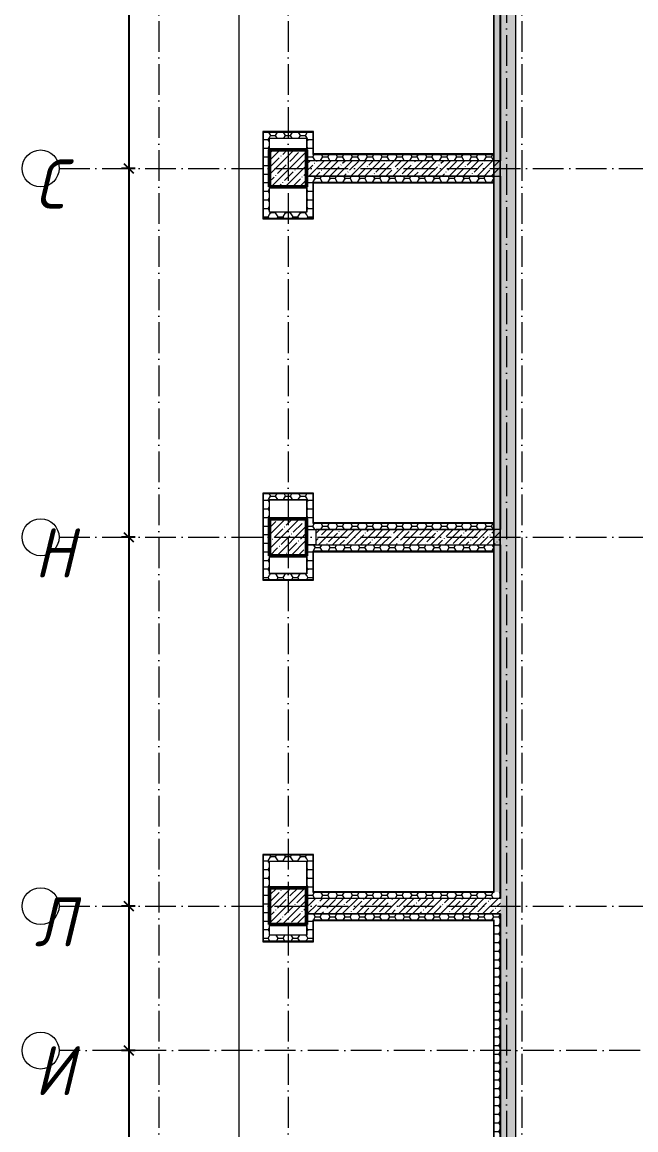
# Model space of a CAD drawing. Header units: millimetres. Extents: x -356862 to 418287, y 0 to 839748.
# Drawn here: x -284025 to -274049, y 474058 to 492077 of the extents above; entities that cross this region are included whole.
import ezdxf

# ---------------------------------------------------------------- set-up
doc = ezdxf.new("R2010")
doc.units = ezdxf.units.MM
doc.linetypes.add('50_200_ШТРИХ_1Т_ш5_п1_п1_', pattern=[700, 500, -100, 0, -100])
for name, color, linetype, lineweight in [('A-____-____-DIMS', 7, 'Continuous', 9), ('A-FLOR-____-OTLN', 7, 'Continuous', 9), ('A-WALL-____-MCUT', 7, 'Continuous', 13), ('A-WALL-____-MCUT-1', 7, 'Continuous', 9), ('A-WALL-____-MCUT-3', 7, 'Continuous', 9), ('A-WALL-____-PATT-1', 7, 'Continuous', 9), ('A-WALL-FNSH-MCUT-1', 7, 'Continuous', 9), ('S-COLS-____-MCUT', 7, 'Continuous', 50), ('S-COLS-____-OTLN', 7, 'Continuous', 9), ('S-GRID-____-IDEN', 7, 'Continuous', 9), ('S-GRID-____-OTLN-1', 7, '50_200_ШТРИХ_1Т_ш5_п1_п1_', 9)]:
    doc.layers.add(name, color=color, linetype=linetype, lineweight=lineweight)
doc.styles.add('ISOCPEUR_I', font='isocpeui.ttf', dxfattribs={"width": 0.9, "height": 2.5})
doc.dimstyles.new('ISO-2_5_0_9К_БОЛЬШОЙ_ОСИ', dxfattribs={"dimscale": 304.8, "dimtxt": 248.995294, "dimasz": 0.492126, "dimexe": 0.393701, "dimexo": 0, "dimgap": 0, "dimtad": 1, "dimdec": 0, "dimzin": 0, "dimdsep": 46, "dimtxsty": 'ISOCPEUR_I', "dimblk1": 'OBLIQUE', "dimblk2": 'OBLIQUE', "dimsah": 1, "dimcen": 0.09, "dimdle": 0.393701, "dimazin": 0, "dimtfac": 1, "dimtdec": 4, "dimtix": 1, "dimtmove": 0, "dimatfit": 3, "dimfxl": 1, "dimtvp": 1, "dimtolj": 1, "dimtzin": 0, "dimarcsym": 2})
pattern_1 = [(45, (-350751.34, 459015.94), (-114.04925, 114.04925), []), (45, (-350637.3, 459015.94), (-114.04925, 114.04925), [201.612, -40.322, 3.353, -36.97])]
pattern_2 = [(0, (-350751.34, 459015.94), (120.968, 69.841), [80.645, -161.29]), (120, (-350751.34, 459015.94), (-120.96808, 69.84086), [80.645, -161.29]), (60, (-350751.34, 459015.94), (-8e-05, 139.68186), [0, -161.29, 80.645, 0])]

# ---------------------------------------------------------------- blocks, each defined once
blk = doc.blocks.new('BSC_Колонна _Прямоугольная - 600х600-V9-АР1_Кладочный план подвала в осях 1-64_А-ГГ')
at = {"layer": 'S-COLS-____-OTLN'}
h = blk.add_hatch(dxfattribs=at)
h.set_pattern_fill('FP_18', color=256, style=0, pattern_type=2)
h.set_pattern_definition([(45, (-71050, -30681.04), (-114.04925, 114.04925), []), (45, (-70935.95, -30681.04), (-114.04925, 114.04925), [201.613, -40.323, 3.353, -36.97])])
h.paths.add_polyline_path([(-300, -300), (300, -300), (300, 300), (-300, 300), (-300, 154)], flags=0)
at = {"layer": 'S-COLS-____-MCUT'}
for p, q in [((300, 300), (-300, 300)), ((-300, 300), (-300, -300)), ((300, -300), (300, 300)), ((-300, -300), (300, -300))]:
    blk.add_line(p, q, dxfattribs=at)
blk = doc.blocks.new('BSC_Колонна _Прямоугольная - 600х600-V10-АР1_Кладочный план подвала в осях 1-64_А-ГГ')
at = {"layer": 'S-COLS-____-OTLN'}
h = blk.add_hatch(dxfattribs=at)
h.set_pattern_fill('FP_19', color=256, style=0, pattern_type=2)
h.set_pattern_definition([(45, (-71050, -24681.04), (-114.04925, 114.04925), []), (45, (-70935.95, -24681.04), (-114.04925, 114.04925), [201.613, -40.323, 3.353, -36.97])])
h.paths.add_polyline_path([(-300, -300), (300, -300), (300, 300), (-300, 300), (-300, 134)], flags=0)
at = {"layer": 'S-COLS-____-MCUT'}
for p, q in [((300, 300), (-300, 300)), ((-300, 300), (-300, -300)), ((300, -300), (300, 300)), ((-300, -300), (300, -300))]:
    blk.add_line(p, q, dxfattribs=at)
blk = doc.blocks.new('BSC_Колонна _Прямоугольная - 600х600-V11-АР1_Кладочный план подвала в осях 1-64_А-ГГ')
at = {"layer": 'S-COLS-____-OTLN'}
h = blk.add_hatch(dxfattribs=at)
h.set_pattern_fill('FP_20', color=256, style=0, pattern_type=2)
h.set_pattern_definition([(45, (-71050, -18681.04), (-114.04925, 114.04925), []), (45, (-70935.95, -18681.04), (-114.04925, 114.04925), [201.613, -40.323, 3.353, -36.97])])
h.paths.add_polyline_path([(-300, -300), (300, -300), (300, 300), (-300, 300), (-300, 114)], flags=0)
at = {"layer": 'S-COLS-____-MCUT'}
for p, q in [((300, 300), (-300, 300)), ((-300, 300), (-300, -300)), ((300, -300), (300, 300)), ((-300, -300), (300, -300))]:
    blk.add_line(p, q, dxfattribs=at)
blk = doc.blocks.new('Ось сетки - Круг_Ø6_00__ISO-2_5_0_9K_-25732049-АР1_Кладочный план подвала в осях 1-64_А-ГГ')
at = {"layer": 'S-GRID-____-IDEN'}
blk.add_circle((0, 0), 3, dxfattribs=at)
blk = doc.blocks.new('_Oblique')
at = {"color": 0, "linetype": 'ByBlock', "lineweight": -2}
blk.add_line((-0.5, -0.5), (0.5, 0.5), dxfattribs=at)
blk = doc.blocks.new('*D8093')
at = {"layer": 'A-____-____-DIMS', "color": 0, "lineweight": -2, "transparency": 16777216}
for p, q in [((-282291, 495817), (-282291, 489577)), ((-282185, 495697), (-282411, 495697)), ((-282185, 489697), (-282411, 489697))]:
    blk.add_line(p, q, dxfattribs=at)
at = {"layer": 'Defpoints', "color": 0, "transparency": 16777216}
for p in [(-282185, 495697), (-282291, 489697), (-282185, 489697)]:
    blk.add_point(p, dxfattribs=at)
at = {"layer": 'A-____-____-DIMS', "color": 0, "lineweight": -2, "transparency": 16777216, "xscale": 150, "yscale": 150, "zscale": 150}
for p, rotation in [((-282291, 495697), 90), ((-282291, 489697), 270)]:
    blk.add_blockref('_Oblique', p, dxfattribs=dict(at, rotation=rotation))
at = {"layer": 'A-____-____-DIMS', "color": 0, "transparency": 16777216, "insert": (-282292, 492697), "char_height": 2.5, "width": 758.48, "attachment_point": 5, "rotation": 90, "style": 'ISOCPEUR_I'}
blk.add_mtext('\\A1;6000', dxfattribs=at)
blk = doc.blocks.new('*D8094')
at = {"layer": 'A-____-____-DIMS', "color": 0, "lineweight": -2, "transparency": 16777216}
for p, q in [((-282291, 489817), (-282291, 483577)), ((-282185, 489697), (-282411, 489697)), ((-282185, 483697), (-282411, 483697))]:
    blk.add_line(p, q, dxfattribs=at)
at = {"layer": 'Defpoints', "color": 0, "transparency": 16777216}
for p in [(-282185, 489697), (-282291, 483697), (-282185, 483697)]:
    blk.add_point(p, dxfattribs=at)
at = {"layer": 'A-____-____-DIMS', "color": 0, "lineweight": -2, "transparency": 16777216, "xscale": 150, "yscale": 150, "zscale": 150}
for p, rotation in [((-282291, 489697), 90), ((-282291, 483697), 270)]:
    blk.add_blockref('_Oblique', p, dxfattribs=dict(at, rotation=rotation))
at = {"layer": 'A-____-____-DIMS', "color": 0, "transparency": 16777216, "insert": (-282292, 486697), "char_height": 2.5, "width": 758.48, "attachment_point": 5, "rotation": 90, "style": 'ISOCPEUR_I'}
blk.add_mtext('\\A1;6000', dxfattribs=at)
blk = doc.blocks.new('*D8095')
at = {"layer": 'A-____-____-DIMS', "color": 0, "lineweight": -2, "transparency": 16777216}
for p, q in [((-282291, 483817), (-282291, 477577)), ((-282185, 483697), (-282411, 483697)), ((-282185, 477697), (-282411, 477697))]:
    blk.add_line(p, q, dxfattribs=at)
at = {"layer": 'Defpoints', "color": 0, "transparency": 16777216}
for p in [(-282185, 483697), (-282291, 477697), (-282185, 477697)]:
    blk.add_point(p, dxfattribs=at)
at = {"layer": 'A-____-____-DIMS', "color": 0, "lineweight": -2, "transparency": 16777216, "xscale": 150, "yscale": 150, "zscale": 150}
for p, rotation in [((-282291, 483697), 90), ((-282291, 477697), 270)]:
    blk.add_blockref('_Oblique', p, dxfattribs=dict(at, rotation=rotation))
at = {"layer": 'A-____-____-DIMS', "color": 0, "transparency": 16777216, "insert": (-282292, 480697), "char_height": 2.5, "width": 758.48, "attachment_point": 5, "rotation": 90, "style": 'ISOCPEUR_I'}
blk.add_mtext('\\A1;6000', dxfattribs=at)
blk = doc.blocks.new('*D8096')
at = {"layer": 'A-____-____-DIMS', "color": 0, "lineweight": -2, "transparency": 16777216}
for p, q in [((-282185, 477697), (-282411, 477697)), ((-282291, 477817), (-282291, 475227)), ((-282185, 475347), (-282411, 475347))]:
    blk.add_line(p, q, dxfattribs=at)
at = {"layer": 'Defpoints', "color": 0, "transparency": 16777216}
for p in [(-282185, 477697), (-282291, 475347), (-282185, 475347)]:
    blk.add_point(p, dxfattribs=at)
at = {"layer": 'A-____-____-DIMS', "color": 0, "lineweight": -2, "transparency": 16777216, "xscale": 150, "yscale": 150, "zscale": 150}
for p, rotation in [((-282291, 477697), 90), ((-282291, 475347), 270)]:
    blk.add_blockref('_Oblique', p, dxfattribs=dict(at, rotation=rotation))
at = {"layer": 'A-____-____-DIMS', "color": 0, "transparency": 16777216, "insert": (-282292, 476522), "char_height": 2.5, "width": 758.48, "attachment_point": 5, "rotation": 90, "style": 'ISOCPEUR_I'}
blk.add_mtext('\\A1;2350', dxfattribs=at)
blk = doc.blocks.new('*D8097')
at = {"layer": 'A-____-____-DIMS', "color": 0, "lineweight": -2, "transparency": 16777216}
for p, q in [((-282185, 475347), (-282411, 475347)), ((-282291, 475467), (-282291, 471327)), ((-282185, 471447), (-282411, 471447))]:
    blk.add_line(p, q, dxfattribs=at)
at = {"layer": 'Defpoints', "color": 0, "transparency": 16777216}
for p in [(-282185, 475347), (-282291, 471447), (-282185, 471447)]:
    blk.add_point(p, dxfattribs=at)
at = {"layer": 'A-____-____-DIMS', "color": 0, "lineweight": -2, "transparency": 16777216, "xscale": 150, "yscale": 150, "zscale": 150}
for p, rotation in [((-282291, 475347), 90), ((-282291, 471447), 270)]:
    blk.add_blockref('_Oblique', p, dxfattribs=dict(at, rotation=rotation))
at = {"layer": 'A-____-____-DIMS', "color": 0, "transparency": 16777216, "insert": (-282292, 473397), "char_height": 2.5, "width": 758.48, "attachment_point": 5, "rotation": 90, "style": 'ISOCPEUR_I'}
blk.add_mtext('\\A1;3900', dxfattribs=at)

msp = doc.modelspace()

# ---------------------------------------------------------------- hatches: boundary and pattern name
at = {"layer": 'A-WALL-____-PATT-1'}
h = msp.add_hatch(dxfattribs=at)
h.set_pattern_fill('FP_1', color=256, style=0, pattern_type=2)
h.set_pattern_definition(pattern_1)
h.paths.add_polyline_path([(-276251.3432, 471846.983), (-276001.3432, 471846.983), (-276001.3432, 501446.983), (-276251.3432, 501446.983), (-276251.3432, 473510.6932)], flags=0)
h = msp.add_hatch(dxfattribs=at)
h.set_pattern_fill('FP_91', color=256, style=0, pattern_type=2)
h.set_pattern_definition(pattern_2)
h.paths.add_polyline_path([(-276251.3432, 477923.983), (-276251.3432, 477931.983), (-276253.3432, 477931.983), (-276253.3432, 495461.983), (-276251.3432, 495461.983), (-276251.3432, 495469.983), (-276353.3432, 495469.983), (-276353.3432, 477923.983), (-276253.3432, 477923.983)], flags=0)
h = msp.add_hatch(dxfattribs=at)
h.set_pattern_fill('FP_91', color=256, style=0, pattern_type=2)
h.set_pattern_definition(pattern_2)
h.paths.add_polyline_path([(-279399.3432, 490188.983), (-279399.3432, 490288.983), (-280103.3432, 490288.983), (-280103.3432, 490188.983), (-279401.3432, 490188.983)], flags=0)
h = msp.add_hatch(dxfattribs=at)
h.set_pattern_fill('FP_91', color=256, style=0, pattern_type=2)
h.set_pattern_definition(pattern_2)
h.paths.add_polyline_path([(-280066.582, 488884.983), (-280003.3432, 488884.983), (-280003.3432, 490188.983), (-280103.3432, 490188.983), (-280103.3432, 488884.983)], flags=0)
h = msp.add_hatch(dxfattribs=at)
h.set_pattern_fill('FP_91', color=256, style=0, pattern_type=2)
h.set_pattern_definition(pattern_2)
h.paths.add_polyline_path([(-279399.3432, 489823.983), (-279299.3432, 489823.983), (-279299.3432, 490288.983), (-279399.3432, 490288.983), (-279399.3432, 489850.6028)], flags=0)
h = msp.add_hatch(dxfattribs=at)
h.set_pattern_fill('FP_1', color=256, style=0, pattern_type=2)
h.set_pattern_definition(pattern_1)
h.paths.add_polyline_path([(-276251.3432, 489571.983), (-276251.3432, 489821.983), (-279401.3432, 489821.983), (-279401.3432, 489571.983), (-276531.5755, 489571.983)], flags=0)
h = msp.add_hatch(dxfattribs=at)
h.set_pattern_fill('FP_91', color=256, style=0, pattern_type=2)
h.set_pattern_definition(pattern_2)
h.paths.add_polyline_path([(-279291.3432, 489821.983), (-279291.3432, 489823.983), (-276361.3432, 489823.983), (-276361.3432, 489923.983), (-279299.3432, 489923.983), (-279299.3432, 489821.983)], flags=0)
h = msp.add_hatch(dxfattribs=at)
h.set_pattern_fill('FP_91', color=256, style=0, pattern_type=2)
h.set_pattern_definition(pattern_2)
h.paths.add_polyline_path([(-279399.3432, 488884.983), (-279299.3432, 488884.983), (-279299.3432, 489569.983), (-279399.3432, 489569.983), (-279399.3432, 488984.983)], flags=0)
h = msp.add_hatch(dxfattribs=at)
h.set_pattern_fill('FP_91', color=256, style=0, pattern_type=2)
h.set_pattern_definition(pattern_2)
h.paths.add_polyline_path([(-276531.5755, 489469.983), (-276361.3432, 489469.983), (-276361.3432, 489569.983), (-279291.3432, 489569.983), (-279291.3432, 489571.983), (-279299.3432, 489571.983), (-279299.3432, 489469.983), (-278299.0788, 489469.983)], flags=0)
h = msp.add_hatch(dxfattribs=at)
h.set_pattern_fill('FP_91', color=256, style=0, pattern_type=2)
h.set_pattern_definition(pattern_2)
h.paths.add_polyline_path([(-280003.3432, 488884.983), (-279399.3432, 488884.983), (-279399.3432, 488984.983), (-280003.3432, 488984.983)], flags=0)
h = msp.add_hatch(dxfattribs=at)
h.set_pattern_fill('FP_91', color=256, style=0, pattern_type=2)
h.set_pattern_definition(pattern_2)
h.paths.add_polyline_path([(-279399.3432, 484308.983), (-279399.3432, 484408.983), (-280103.3432, 484408.983), (-280103.3432, 484308.983), (-279401.3432, 484308.983)], flags=0)
h = msp.add_hatch(dxfattribs=at)
h.set_pattern_fill('FP_91', color=256, style=0, pattern_type=2)
h.set_pattern_definition(pattern_2)
h.paths.add_polyline_path([(-279299.3432, 483823.983), (-279299.3432, 484408.983), (-279399.3432, 484408.983), (-279399.3432, 483823.983)], flags=0)
h = msp.add_hatch(dxfattribs=at)
h.set_pattern_fill('FP_91', color=256, style=0, pattern_type=2)
h.set_pattern_definition(pattern_2)
h.paths.add_polyline_path([(-280003.3432, 483004.983), (-280003.3432, 484308.983), (-280103.3432, 484308.983), (-280103.3432, 483004.983), (-280066.582, 483004.983)], flags=0)
h = msp.add_hatch(dxfattribs=at)
h.set_pattern_fill('FP_91', color=256, style=0, pattern_type=2)
h.set_pattern_definition(pattern_2)
h.paths.add_polyline_path([(-279299.3432, 483821.983), (-279291.3432, 483821.983), (-279291.3432, 483823.983), (-276361.3432, 483823.983), (-276361.3432, 483923.983), (-279299.3432, 483923.983), (-279299.3432, 483823.983)], flags=0)
h = msp.add_hatch(dxfattribs=at)
h.set_pattern_fill('FP_1', color=256, style=0, pattern_type=2)
h.set_pattern_definition(pattern_1)
h.paths.add_polyline_path([(-276251.3432, 483571.983), (-276251.3432, 483821.983), (-279251.3432, 483821.983), (-279251.3432, 483571.983), (-276531.5755, 483571.983)], flags=0)
h = msp.add_hatch(dxfattribs=at)
h.set_pattern_fill('FP_91', color=256, style=0, pattern_type=2)
h.set_pattern_definition(pattern_2)
h.paths.add_polyline_path([(-279399.3432, 483004.983), (-279299.3432, 483004.983), (-279299.3432, 483569.983), (-279399.3432, 483569.983), (-279399.3432, 483104.983)], flags=0)
h = msp.add_hatch(dxfattribs=at)
h.set_pattern_fill('FP_91', color=256, style=0, pattern_type=2)
h.set_pattern_definition(pattern_2)
h.paths.add_polyline_path([(-276531.5755, 483469.983), (-276361.3432, 483469.983), (-276361.3432, 483569.983), (-279291.3432, 483569.983), (-279291.3432, 483571.983), (-279299.3432, 483571.983), (-279299.3432, 483469.983), (-278299.0788, 483469.983)], flags=0)
h = msp.add_hatch(dxfattribs=at)
h.set_pattern_fill('FP_91', color=256, style=0, pattern_type=2)
h.set_pattern_definition(pattern_2)
h.paths.add_polyline_path([(-280001.3432, 483004.983), (-279399.3432, 483004.983), (-279399.3432, 483104.983), (-280003.3432, 483104.983), (-280003.3432, 483004.983)], flags=0)
h = msp.add_hatch(dxfattribs=at)
h.set_pattern_fill('FP_91', color=256, style=0, pattern_type=2)
h.set_pattern_definition(pattern_2)
h.paths.add_polyline_path([(-280103.3432, 478428.983), (-279399.3432, 478428.983), (-279399.3432, 478528.983), (-280103.3432, 478528.983)], flags=0)
h = msp.add_hatch(dxfattribs=at)
h.set_pattern_fill('FP_91', color=256, style=0, pattern_type=2)
h.set_pattern_definition(pattern_2)
h.paths.add_polyline_path([(-280003.3432, 477124.983), (-280003.3432, 478428.983), (-280103.3432, 478428.983), (-280103.3432, 477124.983), (-280066.582, 477124.983)], flags=0)
h = msp.add_hatch(dxfattribs=at)
h.set_pattern_fill('FP_91', color=256, style=0, pattern_type=2)
h.set_pattern_definition(pattern_2)
h.paths.add_polyline_path([(-279399.3432, 477823.983), (-279299.3432, 477823.983), (-279299.3432, 478528.983), (-279399.3432, 478528.983), (-279399.3432, 478428.983)], flags=0)
h = msp.add_hatch(dxfattribs=at)
h.set_pattern_fill('FP_91', color=256, style=0, pattern_type=2)
h.set_pattern_definition(pattern_2)
h.paths.add_polyline_path([(-279291.3432, 477821.983), (-279291.3432, 477823.983), (-276253.3432, 477823.983), (-276253.3432, 477923.983), (-279299.3432, 477923.983), (-279299.3432, 477821.983)], flags=0)
h = msp.add_hatch(dxfattribs=at)
h.set_pattern_fill('FP_1', color=256, style=0, pattern_type=2)
h.set_pattern_definition(pattern_1)
h.paths.add_polyline_path([(-276531.5755, 477571.983), (-276251.3432, 477571.983), (-276251.3432, 477821.983), (-279401.3432, 477821.983), (-279401.3432, 477571.983), (-278299.0788, 477571.983)], flags=0)
h = msp.add_hatch(dxfattribs=at)
h.set_pattern_fill('FP_91', color=256, style=0, pattern_type=2)
h.set_pattern_definition(pattern_2)
h.paths.add_polyline_path([(-279299.3432, 477124.983), (-279299.3432, 477569.983), (-279399.3432, 477569.983), (-279399.3432, 477124.983)], flags=0)
h = msp.add_hatch(dxfattribs=at)
h.set_pattern_fill('FP_91', color=256, style=0, pattern_type=2)
h.set_pattern_definition(pattern_2)
h.paths.add_polyline_path([(-276531.5755, 477469.983), (-276253.3432, 477469.983), (-276253.3432, 477569.983), (-279291.3432, 477569.983), (-279291.3432, 477571.983), (-279299.3432, 477571.983), (-279299.3432, 477469.983), (-278299.0788, 477469.983)], flags=0)
h = msp.add_hatch(dxfattribs=at)
h.set_pattern_fill('FP_91', color=256, style=0, pattern_type=2)
h.set_pattern_definition(pattern_2)
h.paths.add_polyline_path([(-276253.3432, 471873.983), (-276251.3432, 471873.983), (-276251.3432, 471881.983), (-276253.3432, 471881.983), (-276253.3432, 477461.983), (-276251.3432, 477461.983), (-276251.3432, 477469.983), (-276353.3432, 477469.983), (-276353.3432, 471873.983)], flags=0)
h = msp.add_hatch(dxfattribs=at)
h.set_pattern_fill('FP_91', color=256, style=0, pattern_type=2)
h.set_pattern_definition(pattern_2)
h.paths.add_polyline_path([(-279399.3432, 477124.983), (-279399.3432, 477224.983), (-280003.3432, 477224.983), (-280003.3432, 477124.983), (-279401.3432, 477124.983)], flags=0)

# ---------------------------------------------------------------- linework, layer by layer
at = {"layer": 'A-FLOR-____-OTLN'}
msp.add_line((-280501.3432, 502446.983), (-280501.3432, 470846.983), dxfattribs=at)
at = {"layer": 'A-WALL-____-MCUT'}
for p, q in [((-276361.3432, 495461.983), (-276361.3432, 489931.983)), ((-276353.3432, 477923.983), (-276353.3432, 495469.983)), ((-279291.3432, 490296.983), (-280111.3432, 490296.983)), ((-280111.3432, 490296.983), (-280111.3432, 488876.983)), ((-280103.3432, 490288.983), (-279299.3432, 490288.983)), ((-280103.3432, 488884.983), (-280103.3432, 490288.983)), ((-279299.3432, 490288.983), (-279299.3432, 489923.983)), ((-279291.3432, 489931.983), (-279291.3432, 490296.983)), ((-279299.3432, 489923.983), (-276361.3432, 489923.983)), ((-276361.3432, 489931.983), (-279291.3432, 489931.983)), ((-276361.3432, 489923.983), (-276361.3432, 489469.983)), ((-279299.3432, 489469.983), (-279299.3432, 488884.983)), ((-276361.3432, 489469.983), (-279299.3432, 489469.983)), ((-279291.3432, 488876.983), (-279291.3432, 489461.983)), ((-279291.3432, 489461.983), (-276361.3432, 489461.983)), ((-276361.3432, 489461.983), (-276361.3432, 483931.983)), ((-280111.3432, 488876.983), (-279291.3432, 488876.983)), ((-279299.3432, 488884.983), (-280103.3432, 488884.983)), ((-279291.3432, 484416.983), (-280111.3432, 484416.983)), ((-280111.3432, 484416.983), (-280111.3432, 482996.983)), ((-280103.3432, 484408.983), (-279299.3432, 484408.983)), ((-280103.3432, 483004.983), (-280103.3432, 484408.983)), ((-279299.3432, 484408.983), (-279299.3432, 483923.983)), ((-279291.3432, 483931.983), (-279291.3432, 484416.983)), ((-279299.3432, 483923.983), (-276361.3432, 483923.983)), ((-279299.3432, 483821.983), (-279291.3432, 483821.983)), ((-276361.3432, 483931.983), (-279291.3432, 483931.983)), ((-276361.3432, 483923.983), (-276361.3432, 483469.983)), ((-279291.3432, 483571.983), (-279299.3432, 483571.983)), ((-279299.3432, 483469.983), (-279299.3432, 483004.983)), ((-276361.3432, 483469.983), (-279299.3432, 483469.983)), ((-279291.3432, 482996.983), (-279291.3432, 483461.983)), ((-279291.3432, 483461.983), (-276361.3432, 483461.983)), ((-276361.3432, 483461.983), (-276361.3432, 477931.983)), ((-280111.3432, 482996.983), (-279291.3432, 482996.983)), ((-279299.3432, 483004.983), (-280103.3432, 483004.983)), ((-279291.3432, 478536.983), (-280111.3432, 478536.983)), ((-280111.3432, 478536.983), (-280111.3432, 477116.983)), ((-280103.3432, 478528.983), (-279299.3432, 478528.983)), ((-280103.3432, 477124.983), (-280103.3432, 478528.983)), ((-279299.3432, 478528.983), (-279299.3432, 477923.983)), ((-279291.3432, 477931.983), (-279291.3432, 478536.983)), ((-279299.3432, 477923.983), (-276353.3432, 477923.983)), ((-276361.3432, 477931.983), (-279291.3432, 477931.983)), ((-279299.3432, 477469.983), (-279299.3432, 477124.983)), ((-276353.3432, 477469.983), (-279299.3432, 477469.983)), ((-279291.3432, 477116.983), (-279291.3432, 477461.983)), ((-279291.3432, 477461.983), (-276361.3432, 477461.983)), ((-276361.3432, 477461.983), (-276361.3432, 471881.983)), ((-276353.3432, 471873.983), (-276353.3432, 477469.983)), ((-280111.3432, 477116.983), (-279291.3432, 477116.983)), ((-279299.3432, 477124.983), (-280103.3432, 477124.983))]:
    msp.add_line(p, q, dxfattribs=at)
at = {"layer": 'A-WALL-____-MCUT-1'}
for p, q in [((-276001.3432, 471846.983), (-276001.3432, 501446.983)), ((-276251.3432, 495571.983), (-276251.3432, 489821.983)), ((-276251.3432, 489821.983), (-279401.3432, 489821.983)), ((-279401.3432, 489571.983), (-276251.3432, 489571.983)), ((-276251.3432, 489571.983), (-276251.3432, 483821.983)), ((-276251.3432, 483821.983), (-279251.3432, 483821.983)), ((-279251.3432, 483821.983), (-279251.3432, 483571.983)), ((-279251.3432, 483571.983), (-276251.3432, 483571.983)), ((-276251.3432, 483571.983), (-276251.3432, 477821.983)), ((-276251.3432, 477821.983), (-279401.3432, 477821.983)), ((-279401.3432, 477571.983), (-276251.3432, 477571.983)), ((-276251.3432, 477571.983), (-276251.3432, 471846.983))]:
    msp.add_line(p, q, dxfattribs=at)
at = {"layer": 'A-WALL-____-MCUT-3'}
for p, q in [((-276253.3432, 477821.983), (-276253.3432, 495571.983)), ((-280003.3432, 490188.983), (-279399.3432, 490188.983)), ((-280003.3432, 488984.983), (-280003.3432, 490188.983)), ((-279399.3432, 490188.983), (-279399.3432, 489821.983)), ((-279401.3432, 489823.983), (-276361.3432, 489823.983)), ((-279299.3432, 489821.983), (-279299.3432, 489823.983)), ((-276361.3432, 489569.983), (-279401.3432, 489569.983)), ((-279399.3432, 489571.983), (-279399.3432, 488984.983)), ((-279299.3432, 489569.983), (-279299.3432, 489571.983)), ((-279399.3432, 488984.983), (-280003.3432, 488984.983)), ((-280003.3432, 484308.983), (-279399.3432, 484308.983)), ((-280003.3432, 483104.983), (-280003.3432, 484308.983)), ((-279399.3432, 484308.983), (-279399.3432, 483821.983)), ((-279401.3432, 483823.983), (-276361.3432, 483823.983)), ((-279401.3432, 483821.983), (-279299.3432, 483821.983)), ((-279299.3432, 483821.983), (-279299.3432, 483823.983)), ((-276361.3432, 483569.983), (-279401.3432, 483569.983)), ((-279299.3432, 483571.983), (-279399.3432, 483571.983)), ((-279399.3432, 483571.983), (-279399.3432, 483104.983)), ((-279299.3432, 483569.983), (-279299.3432, 483571.983)), ((-279399.3432, 483104.983), (-280003.3432, 483104.983)), ((-280003.3432, 478428.983), (-279399.3432, 478428.983)), ((-280003.3432, 477224.983), (-280003.3432, 478428.983)), ((-279399.3432, 478428.983), (-279399.3432, 477821.983)), ((-276251.3432, 477923.983), (-276253.3432, 477923.983)), ((-279401.3432, 477823.983), (-276251.3432, 477823.983)), ((-279299.3432, 477821.983), (-279299.3432, 477823.983)), ((-276251.3432, 477569.983), (-279401.3432, 477569.983)), ((-279399.3432, 477571.983), (-279399.3432, 477224.983)), ((-279299.3432, 477569.983), (-279299.3432, 477571.983)), ((-276253.3432, 471771.983), (-276253.3432, 477571.983)), ((-276253.3432, 477469.983), (-276251.3432, 477469.983)), ((-279399.3432, 477224.983), (-280003.3432, 477224.983))]:
    msp.add_line(p, q, dxfattribs=at)
at = {"layer": 'A-WALL-FNSH-MCUT-1'}
for p, q in [((-280001.3432, 490186.983), (-279401.3432, 490186.983)), ((-280001.3432, 489996.983), (-280001.3432, 490186.983)), ((-279401.3432, 490186.983), (-279401.3432, 489996.983)), ((-276251.3432, 483571.983), (-276251.3432, 489821.983)), ((-280001.3432, 488986.983), (-280001.3432, 489396.983)), ((-279401.3432, 489396.983), (-279401.3432, 488986.983)), ((-279401.3432, 488986.983), (-280001.3432, 488986.983)), ((-280001.3432, 484306.983), (-279401.3432, 484306.983)), ((-280001.3432, 483996.983), (-280001.3432, 484306.983)), ((-279401.3432, 484306.983), (-279401.3432, 483996.983)), ((-279291.3432, 483821.983), (-279251.3432, 483821.983)), ((-279399.3432, 483571.983), (-279401.3432, 483571.983)), ((-279251.3432, 483571.983), (-279291.3432, 483571.983)), ((-280001.3432, 483106.983), (-280001.3432, 483396.983)), ((-279401.3432, 483396.983), (-279401.3432, 483106.983)), ((-279401.3432, 483106.983), (-280001.3432, 483106.983)), ((-280001.3432, 478426.983), (-279401.3432, 478426.983)), ((-280001.3432, 477996.983), (-280001.3432, 478426.983)), ((-279401.3432, 478426.983), (-279401.3432, 477996.983)), ((-280001.3432, 477226.983), (-280001.3432, 477396.983)), ((-279401.3432, 477396.983), (-279401.3432, 477226.983)), ((-279401.3432, 477226.983), (-280001.3432, 477226.983))]:
    msp.add_line(p, q, dxfattribs=at)
at = {"layer": 'S-GRID-____-OTLN-1'}
for p, q in [((-281801.3432, 508896.9006), (-281801.3432, 454533.3346)), ((-279701.3432, 508896.9006), (-279701.3432, 454723.7281)), ((-275901.3432, 508896.9006), (-275901.3432, 470346.983)), ((-276151.3432, 508669.0597), (-276151.3432, 470346.983)), ((-283424.5728, 489696.983), (-260432.5559, 489696.983)), ((-283424.5728, 483696.983), (-260432.5559, 483696.983)), ((-283424.5728, 477696.983), (-260432.5559, 477696.983)), ((-246676.9366, 475346.983), (-283424.5728, 475346.983))]:
    msp.add_line(p, q, dxfattribs=at)

# ---------------------------------------------------------------- block references
at = {"layer": 'S-COLS-____-OTLN'}
for name, p in [('BSC_Колонна _Прямоугольная - 600х600-V9-АР1_Кладочный план подвала в осях 1-64_А-ГГ', (-279701.3432, 489696.983)), ('BSC_Колонна _Прямоугольная - 600х600-V10-АР1_Кладочный план подвала в осях 1-64_А-ГГ', (-279701.3432, 483696.983)), ('BSC_Колонна _Прямоугольная - 600х600-V11-АР1_Кладочный план подвала в осях 1-64_А-ГГ', (-279701.3432, 477696.983))]:
    msp.add_blockref(name, p, dxfattribs=at)
at = {"layer": 'S-GRID-____-IDEN', "xscale": 99.99999999999993, "yscale": 99.99999999999993, "zscale": 99.99999999999993}
for p, rotation in [((-283724.5728, 489696.983), 269.9999999999995), ((-283724.5728, 483696.983), 269.9999999999995), ((-283724.5728, 477696.983), 269.9999999999995), ((-283724.5728, 475346.983), 89.99999999999982)]:
    msp.add_blockref('Ось сетки - Круг_Ø6_00__ISO-2_5_0_9K_-25732049-АР1_Кладочный план подвала в осях 1-64_А-ГГ', p, dxfattribs=dict(at, rotation=rotation))

# ---------------------------------------------------------------- texts
at = {"layer": 'S-GRID-____-IDEN', "char_height": 800, "attachment_point": 1, "style": 'ISOCPEUR_I'}
for s, insert, width in [('\\fISOCPEUR|b0|i1|c204|p34|;\\W.9;С', (-283813.5523, 489843.6154), 202.02525), ('\\fISOCPEUR|b0|i1|c204|p34|;\\W.9;Н', (-283822.5523, 483843.6154), 223.670812), ('\\fISOCPEUR|b0|i1|c204|p34|;\\W.9;Л', (-283822.5523, 477843.6154), 223.670812), ('\\fISOCPEUR|b0|i1|c204|p34|;\\W.9;И', (-283817.3933, 475423.0588), 223.670812)]:
    msp.add_mtext(s, dxfattribs=dict(at, insert=insert, width=width))

# ---------------------------------------------------------------- dimensions: what is measured, and where the dimension line sits
at = {"layer": 'A-____-____-DIMS'}
for base, p1, p2, override, picture, middle in [((-282290.9853, 489696.983), (-282184.9192, 495696.983), (-282184.9192, 489696.983), {"dimtxt": 400, "dimpost": '<>', "dimfxl": 6000}, '*D8093', (-282292.2353, 492696.983)), ((-282290.9853, 483696.983), (-282184.9192, 489696.983), (-282184.9192, 483696.983), {"dimtxt": 400, "dimpost": '<>', "dimfxl": 6000}, '*D8094', (-282292.2353, 486696.983)), ((-282290.9853, 477696.983), (-282184.9192, 483696.983), (-282184.9192, 477696.983), {"dimtxt": 400, "dimpost": '<>', "dimfxl": 6000}, '*D8095', (-282292.2353, 480696.983)), ((-282290.9853, 475346.983), (-282184.9192, 477696.983), (-282184.9192, 475346.983), {"dimtxt": 400, "dimpost": '<>', "dimfxl": 2350}, '*D8096', (-282292.2353, 476521.983)), ((-282290.9853, 471446.983), (-282184.9192, 475346.983), (-282184.9192, 471446.983), {"dimtxt": 400, "dimpost": '<>', "dimfxl": 3900}, '*D8097', (-282292.2353, 473396.983))]:
    dim = msp.add_linear_dim(base=base, p1=p1, p2=p2, angle=90, dimstyle='ISO-2_5_0_9К_БОЛЬШОЙ_ОСИ', override=override, dxfattribs=at)
    dim.commit()
    dim.dimension.update_dxf_attribs({"geometry": picture, "text_midpoint": middle})

doc.saveas('drawing.dxf')
